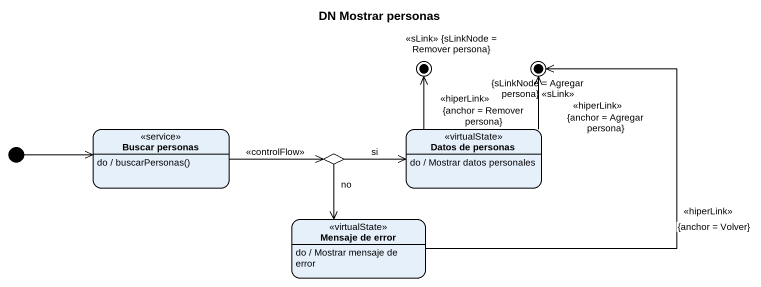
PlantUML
@startuml
title DN Mostrar personas
hide empty description
state "<<sLink>> {sLinkNode = Remover persona}" as sLink_sLinkNode_Remover <<end>>
state "{sLinkNode = Agregar persona} <<sLink>>" as sLinkNode_Agregar_persona <<end>>
state "Buscar personas" as Buscar_personas <<service>>
Buscar_personas : do / buscarPersonas()
state "Datos de personas" as Datos_de_personas <<virtualState>>
Datos_de_personas : do / Mostrar datos personales
state choice1 <<choice>>
state "Mensaje de error" as Mensaje_de_error <<virtualState>>
Mensaje_de_error : do / Mostrar mensaje de error
[*] -right-> Buscar_personas
Buscar_personas -right-> choice1 : <<controlFlow>>
Datos_de_personas -up-> sLink_sLinkNode_Remover : <<hiperLink>>\n{anchor = Remover persona}
Datos_de_personas -up-> sLinkNode_Agregar_persona : <<hiperLink>>\n{anchor = Agregar persona}
choice1 -right-> Datos_de_personas : si
choice1 --> Mensaje_de_error : no
Mensaje_de_error -up-> sLinkNode_Agregar_persona : <<hiperLink>>\n{anchor = Volver}
@enduml
